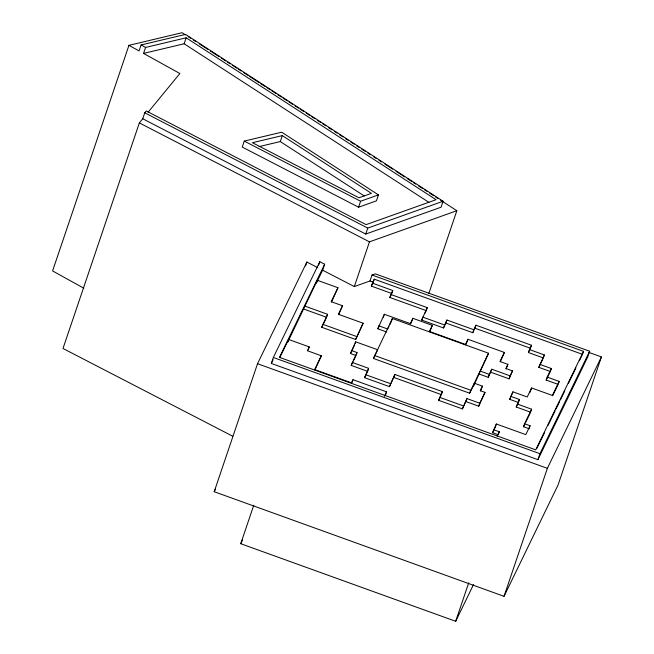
<?xml version="1.0" encoding="UTF-8"?>
<svg xmlns="http://www.w3.org/2000/svg" width="654" height="654" viewBox="0 0 654 654"><rect width="100%" height="100%" fill="white"/><g stroke="black" fill="none" stroke-linecap="round" stroke-linejoin="round"><path stroke-width="0.98" d="M185.523 34.915L182.098 32.7L128.944 45.339L52.59 270.928L83.859 288.234M232.718 436.226L62.997 348.484L139.359 122.895L142.744 118.766L365.749 234.058L441.058 207.22L443.077 201.252L185.532 34.4L141.084 44.962L139.065 50.93L128.944 45.339M148.131 112.202L179.883 73.518L143.553 53.415L145.572 47.448L186.161 37.801L436.054 199.707L366.117 224.624L146.267 110.967L144.763 112.799L142.744 118.766M143.553 53.415L184.142 43.769L186.161 37.801M244.253 141.092L242.233 147.06L358.58 207.212L376.426 200.852L378.445 194.884L281.686 132.198L244.253 141.092L360.599 201.244L378.445 194.884M259.082 146.61L280.288 141.566L282.307 135.599L371.423 193.339L358.948 197.778L252.419 142.703L282.307 135.599M588.927 352.432L601.41 356.937L558.083 484.941L504.038 596.334L214.21 491.718L257.537 363.714L306.873 262.041L317.787 267.682M322.635 270.192L354.321 286.575L370.001 280.983L372.02 275.015L375.273 273.863L589.646 351.239L587.627 357.207L537.915 459.672L271.328 363.444L273.347 357.476L319.806 261.714L324.654 264.224L322.635 270.192L316.291 283.264M305.565 265.892L306.873 262.041M308.238 349.898L309.244 346.914L288.594 339.459L287.58 342.443L317.304 280.28L337.963 287.735L331.455 302.05M318.653 265.123L319.806 261.714M316.544 282.52L317.304 280.28M473.496 584.586L455.683 621.3L240.737 543.711L253.752 505.256M358.58 207.212L360.599 201.244M337.963 287.735L331.202 301.674L342.516 305.761L338.38 314.288L363.125 323.215L355.653 339.516L321.743 327.27L327.589 314.312L304.789 306.08M326.828 316.552L327.589 314.312M309.244 346.914L307.396 350.74L321.343 355.768L314.893 369.96M365.749 234.058L367.769 228.091L443.077 201.252M342.516 305.761L338.617 314.713M354.321 286.575L369.461 241.849L456.852 210.711L440.592 200.173M372.388 283.141L392.76 290.49L391.746 293.474L371.374 286.125L374.301 279.193L582.51 354.345L583.515 351.362L372.02 275.015M371.374 286.125L374.301 279.193M353.806 360.011L355.989 355.523L350.446 353.52L355.686 341.821L377.66 349.751L373.434 358.466L469.605 393.185L474.428 383.244L482.431 386.138L480.543 390.928M355.653 339.516L363.125 323.215M355.179 343.309L355.686 341.821M352.204 362.422L368.635 368.349L367.622 371.333L351.19 365.406L357.002 352.539L351.46 350.536M356.242 354.77L357.002 352.539M351.95 382.68L352.964 379.696L386.571 391.828L385.566 394.812M386.71 332.003L377.75 328.774L384.348 314.263L410.287 323.624L412.862 318.318L432.359 325.357L429.662 331.815M390.822 294.48L427.25 307.633L426.236 310.617L389.809 297.464L392.76 290.49M383.342 317.247L384.348 314.263M393.904 377.472L441.368 394.607L442.382 391.623L394.918 374.489L389.457 386.637L364.556 377.652L368.635 368.349M373.434 358.466L392.375 318.514L488.554 353.234L473.414 386.228L474.428 383.244M391.615 320.754L392.375 318.514M389.457 386.637L394.918 374.489M412.102 320.558L412.862 318.318M428.762 293.687L456.852 210.711M528.457 352.555L529.47 349.571L544.373 354.95L543.36 357.934L528.457 352.555L531.547 345.279L475.998 325.226L473.815 329.73L446.96 320.035L443.543 327.965L421.658 320.068L427.25 307.633M443.543 327.965L446.96 320.035M482.431 386.138L480.24 390.659L485.006 392.384L479.75 403.207L466.981 398.597L462.411 408.905L438.605 400.313L442.382 391.623M466.956 342.279L467.97 339.295L504.381 352.441L500.302 361.76M445.946 323.019L472.801 332.714L473.815 329.73M472.801 332.714L475.998 325.226M462.411 408.905L466.981 398.597M469.605 393.185L488.554 353.234M479.3 374.096L488.219 377.317L491.71 369.216L510.104 375.854L512.507 370.908L505.885 368.521L507.905 364.343L499.991 361.49L504.381 352.441M465.967 401.581L478.744 406.191L479.75 403.207M488.219 377.317L491.71 369.216M485.006 392.384L478.744 406.191M507.905 364.343L506.09 368.995M490.704 372.2L509.098 378.838L510.104 375.854M512.507 370.908L509.098 378.838M493.582 429.694L499.28 431.746L498.266 434.73L492.576 432.678L496.345 423.996L525.783 434.616L530.083 425.746L524.557 423.759L523.552 426.743L529.07 428.73L530.083 425.746M495.593 426.228L496.345 423.996M525.751 422.19L530.607 412.192L516.219 407.001L518.409 402.472L509.719 399.332L512.924 391.828L527.222 396.986L531.604 387.961L552.352 395.449L559.162 381.413L547.194 377.096L546.188 380.08L558.148 384.397L552.622 395.801M512.924 391.828L509.719 399.332M516.219 407.001L519.423 399.488L510.733 396.349M518.663 401.728L519.423 399.488M530.844 390.193L531.604 387.961M539.812 364.352L551.355 368.521L550.349 371.505L538.798 367.335L544.373 354.95M455.683 621.3L468.697 582.845M530.86 411.448L531.62 409.208L517.224 404.017M558.402 383.653L559.162 381.413M537.915 459.672L539.934 453.704L589.646 351.239M504.038 596.334L547.365 468.329L601.41 356.937M271.328 363.444L273.094 359.798M214.21 491.718L215.55 488.963M324.654 264.224L279.471 357.354L535.732 449.854L583.515 351.362M279.781 357.615L288.594 339.459M321.743 327.27L326.583 317.296L303.775 309.064M321.343 355.768L314.648 369.559L351.435 382.843L352.964 379.696M240.737 543.711L242.52 540.041M350.446 353.52L354.681 344.805M351.19 365.406L352.939 361.809M389.809 297.464L391.362 294.275M377.75 328.774L379.042 326.109M388.934 326.518L387.716 329.019L378.756 325.79M389.743 324.842L391.362 321.498M364.556 377.652L367.622 371.333M410.565 323.959L411.848 321.302M384.356 396.406L386.571 391.828M421.658 320.068L422.909 317.484M424.994 313.192L426.236 310.617M432.359 325.357L429.408 331.439L465.46 344.454L467.97 339.295M438.605 400.313L440.976 395.425M465.705 344.854L466.539 343.137M529.47 349.571L531.547 345.279M492.576 432.678L495.34 426.98M497.138 436.161L499.28 431.746M538.798 367.335L542.943 358.784M529.715 392.743L530.598 390.945M524.557 423.759L531.62 409.208M547.194 377.096L551.355 368.521M523.552 426.743L524.868 424.013M546.188 380.08L550.349 371.505M536.934 448.276L544.455 432.776M547.995 425.476L555.074 410.892M555.957 409.061L559.497 401.769M560.388 399.946L564.811 390.822M568.351 383.53L575.872 368.022M579.411 360.73L582.51 354.345M370.001 280.983L373.287 282.176M474.984 328.21L530.541 348.263M422.664 317.084L444.556 324.981M480.314 371.112L489.225 374.333M322.749 324.286L356.667 336.532M374.44 355.482L470.618 390.201M439.611 397.33L463.424 405.921M365.57 374.668L390.471 383.653M273.347 357.476L539.934 453.704M257.537 363.714L547.365 468.329M144.763 112.799L367.769 228.091M139.359 122.895L369.461 241.849M141.084 44.962L145.572 47.448M188.09 36.583L190.657 38.243M193.224 39.91L195.799 41.57M199.217 43.793L207.776 49.336M210.343 51.004L218.902 56.546M221.477 58.206L225.753 60.985M227.461 62.089L230.036 63.757M232.603 65.416L236.879 68.188M238.596 69.299L241.162 70.967M243.729 72.627L248.005 75.398M249.722 76.51L259.131 82.608M260.848 83.72L265.123 86.492M266.84 87.603L270.257 89.819M271.974 90.931L276.25 93.702M277.966 94.805L281.392 97.029M283.1 98.133L287.376 100.912M289.093 102.016L292.518 104.239M295.085 105.899L298.51 108.114M300.219 109.226L303.644 111.442M306.211 113.109L309.636 115.325M311.345 116.437L314.77 118.652M317.337 120.32L320.762 122.535M322.471 123.647L325.896 125.862M328.463 127.53L331.889 129.745M334.456 131.405L337.023 133.073M339.589 134.732L343.015 136.956M345.582 138.615L348.149 140.283M350.716 141.943L354.141 144.166M356.708 145.826L359.275 147.493M361.842 149.153L365.267 151.368M367.834 153.036L370.401 154.696M373.826 156.919L376.393 158.579M378.96 160.246L381.535 161.906M384.953 164.129L392.662 169.116M396.079 171.332L404.638 176.882M407.213 178.542L411.489 181.313M413.197 182.425L415.772 184.093M418.339 185.752L422.615 188.524M424.332 189.635L426.899 191.295M429.465 192.963L433.741 195.734M435.458 196.846L438.025 198.505M184.142 43.769L428.893 202.348M280.288 141.566L364.262 195.971"/></g></svg>
